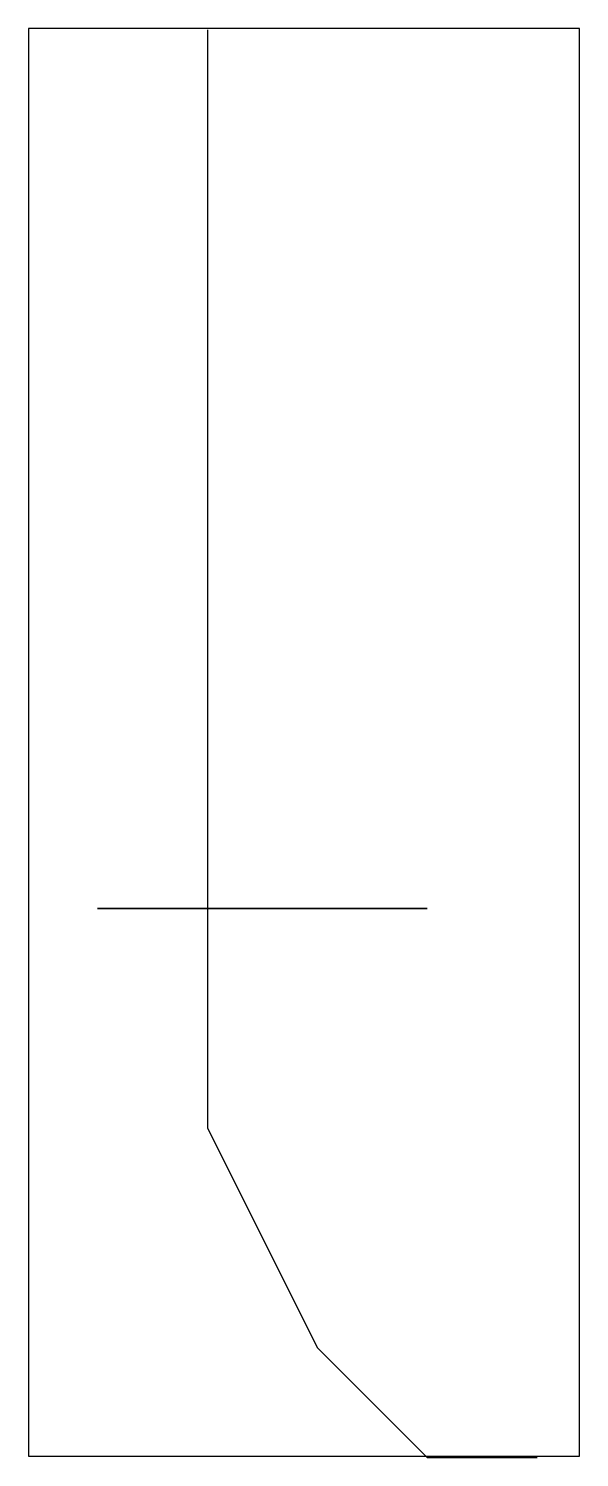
# Model space of a CAD drawing. Extents: x 0 to 15.4, y 0 to 40.
import ezdxf

# ---------------------------------------------------------------- set-up
doc = ezdxf.new("R2010")
doc.units = 0
doc.header["$MEASUREMENT"] = 0
doc.layers.get('0').update_dxf_attribs({"linetype": 'CONTINUOUS'})

msp = doc.modelspace()

# ---------------------------------------------------------------- linework, layer by layer
at = {"color": 0}
for p, q in [((5.005, 39.966), (5.005, 15.35)), ((5.005, 15.35), (1.929, 15.35)), ((1.929, 15.35), (11.159, 15.35)), ((11.159, 15.35), (5.005, 15.35)), ((5.005, 15.35), (5.005, 9.197)), ((5.005, 9.197), (8.082, 3.043)), ((8.082, 3.043), (11.159, -0.034)), ((11.159, -0.034), (14.236, -0.034))]:
    msp.add_line(p, q, dxfattribs=at)
at = {"linetype": 'CONTINUOUS'}
msp.add_lwpolyline([(0, 0), (15.422, 0), (15.422, 40), (0, 40)], close=True, dxfattribs=at)

doc.saveas('drawing.dxf')
